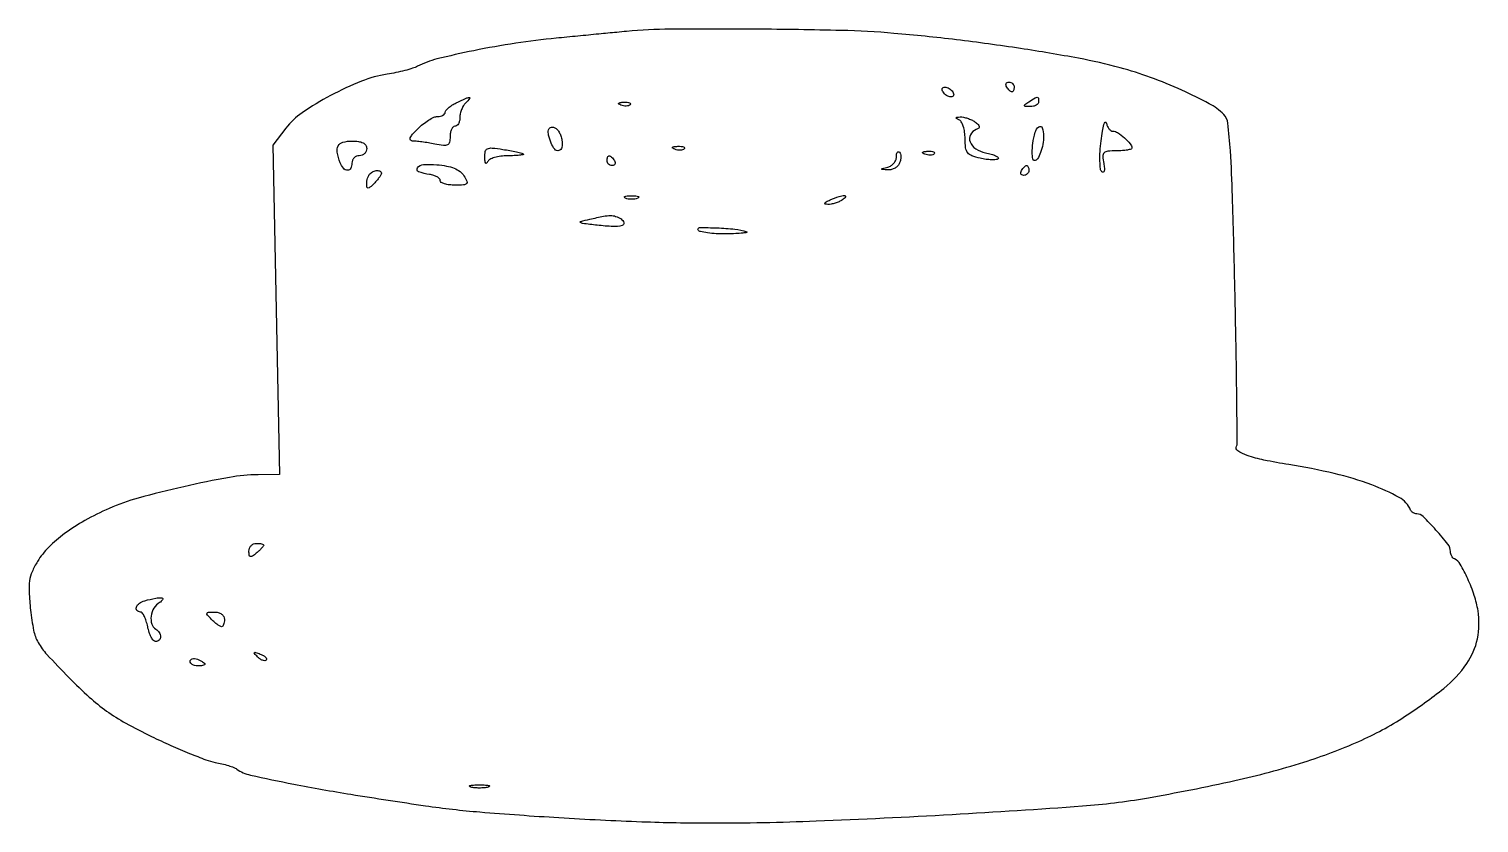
# Model space of a CAD drawing. Extents: x 0 to 296, y 0 to 162.
import ezdxf

# ---------------------------------------------------------------- set-up
doc = ezdxf.new("R2010")
doc.units = 0

msp = doc.modelspace()

# ---------------------------------------------------------------- linework, layer by layer
for points in [[(122, 161.345673, 0.000173), (120.002109, 161.154175, 0.000032), (116.334037, 160.801071, 0.000035), (112.046094, 160.387717, 0.000032), (107.626509, 159.961085, 0.013847), (99.398117, 158.935597, 0.01202), (90.839062, 157.41593, 0.010907), (83.318853, 155.721852, 0.058059), (79.381399, 154.242607, -0.041867), (78.371445, 153.825484, -0.0128), (76.783378, 153.364718, -0.012714), (74.971324, 152.937828, -0.013577), (73.179036, 152.613936, 0.057075), (67.948611, 151.190786, 0.027453), (61.635499, 148.260409, 0.026918), (55.852935, 144.768235, 0.080694), (52.511811, 141.604372), (49.8895, 138.166346), (50.54506, 104.583173), (51.20062, 71), (46.85031, 70.975, 0.043185), (41.027674, 70.437431, 0.010911), (31.699283, 68.544522, 0.011206), (22.404587, 66.226239, 0.037646), (16.5, 64.123606, 0.022453), (11.532796, 61.648638, 0.032437), (7.408814, 58.993607, 0.037264), (4.169775, 56.20194, 0.057909), (1.884301, 53.312795, 0.036749), (0.793637, 51.218384, 0.066385), (0.271055, 49.35962, 0.049399), (0.173575, 47.082232, 0.012687), (0.47314, 43.406219, 0.021724), (1.099729, 39.263875, 0.081239), (2.013672, 36.803673, 0.05734), (3.807332, 34.355814, 0.007251), (8.334477, 29.606212, 0.014876), (12.443085, 25.660937, 0.029137), (15.977323, 22.819774, 0.028512), (19.868078, 20.370447, 0.013619), (25.118159, 17.65318, 0.00757), (29.048486, 15.825727, 0.008365), (32.9044, 14.180193, 0.007865), (36.237438, 12.88399, 0.041909), (38.118159, 12.360655, -0.013535), (39.4862, 12.062345, -0.014642), (40.800334, 11.697167, -0.014261), (41.905162, 11.320157, -0.065927), (42.5, 11.003617, 0.101129), (45.281616, 9.764351, 0.006342), (54.12208, 7.927472, 0.008036), (65.789633, 5.851183, 0.003729), (81, 3.512178, 0.015807), (92.066968, 2.250517, 0.005393), (108.193813, 1.101706, 0.005528), (125.084628, 0.268725, 0.009555), (139.144735, 0, 0.009732), (160.614056, 0.417936, 0.004569), (188.354232, 1.752308, 0.003753), (214.908238, 3.472963, 0.025281), (228, 5.088299, 0.011023), (246.01516, 8.65325, 0.022015), (260.044398, 12.406807, 0.02748), (271.283954, 16.642505, 0.039824), (280.614002, 21.678511, 0.025705), (288.586749, 27.442282, 0.071956), (293.273742, 32.475622, 0.100974), (295.445485, 37.543576, 0.090786), (295.574217, 43.261241, 0.040113), (294.813814, 46.385456, 0.027297), (293.478353, 49.793026, 0.023658), (291.959005, 52.744482, 0.158781), (290.75, 53.833333, -0.108929), (290.460726, 54.046571, -0.059924), (290.211702, 54.411458, -0.055476), (290.037681, 54.86237, -0.058156), (289.970687, 55.333333, 0.161859), (289.441586, 56.800755, 0.015975), (286.995156, 59.711532, 0.014685), (284.363931, 62.478527, 0.197815), (283.09743, 63, -0.076595), (282.716694, 63.058669, -0.062725), (282.342162, 63.230923, -0.064114), (282.030142, 63.485525, -0.089562), (281.833333, 63.786122, 0.169311), (279.507166, 66.351764, 0.035482), (273.907756, 68.905811, 0.031221), (266.277907, 71.220777, 0.018823), (257, 73.048601, -0.011476), (251.934928, 73.969381, -0.033894), (248.528177, 74.914207, -0.056898), (246.572852, 75.863505, -0.398462), (246.336883, 76.800173, 0.131061), (246.490233, 77.398406, 0.000282), (246.392639, 86.903388, 0.00189), (246.236032, 97.620236, 0.00117), (245.974959, 110.211361, 0.001541), (245.515352, 127.781314, 0.009116), (245.078855, 136.970422, 0.011394), (244.57498, 142.650102, 0.170146), (243.724395, 144.418463, 0.0735), (240.767976, 146.613508, 0.017109), (235.205875, 149.353426, 0.017996), (228.793865, 151.970485, 0.021847), (222.60809, 153.937216, 0.020331), (214.131541, 155.863865, 0.007975), (202.308602, 157.855506, 0.007766), (189.215923, 159.639251, 0.008577), (176.5, 160.950049, 0.015604), (165.743501, 161.535371, 0.003975), (148.279376, 161.800987, 0.003584), (130.92579, 161.802573, 0.022038)], [(201, 150, -0.042167), (200.967655, 149.617151, -0.061769), (200.870461, 149.29375, -0.081139), (200.727648, 149.07446, -0.210953), (200.559017, 149, -0.151918), (200.34829, 149.065539, -0.038439), (200.066025, 149.29375, -0.035638), (199.768994, 149.617226, -0.029505), (199.5, 150, -0.082592), (199.343488, 150.3821, -0.161196), (199.3746, 150.70625, -0.182303), (199.586039, 150.921712, -0.108972), (199.940983, 151, -0.093332), (200.345238, 150.923877, -0.09642), (200.688914, 150.70625, -0.099167), (200.918938, 150.381556, -0.105053)], [(89.2, 146.8, 0.062206), (88.740359, 146.209158, 0.039117), (88.3525, 145.42375, 0.038823), (88.08791, 144.577103, 0.056383), (88, 143.8, -0.053595), (87.925973, 143.111367, -0.073362), (87.70625, 142.52875, -0.093122), (87.381591, 142.137625, -0.17482), (87, 142, 0.200634), (86.617892, 141.840241, 0.084936), (86.29375, 141.375781, 0.064982), (86.073519, 140.688406, 0.0451), (86, 139.875, -0.056187), (85.873356, 138.751572, -0.22855), (85.455882, 138.228824, -0.143067), (84.631815, 138.093031, -0.019129), (82.875, 138.375, 0.007736), (81.574395, 138.614256, 0.007452), (80.25071, 138.816406, 0.007401), (79.079439, 138.959827, 0.026767), (78.329545, 139, -0.245269), (77.940095, 139.203268, -0.259699), (77.897045, 139.63, -0.076911), (78.374335, 140.389344, -0.017683), (79.409091, 141.5, -0.028052), (80.479735, 142.456807, -0.029931), (81.628693, 143.265625, -0.03135), (82.692819, 143.834386, -0.107455), (83.454545, 144, 0.052853), (84.045824, 144.062677, 0.072684), (84.546023, 144.248861, 0.092557), (84.881952, 144.523881, 0.176854), (85, 144.847186, -0.177225), (85.145453, 145.244659, -0.03992), (85.660938, 145.764269, -0.036638), (86.388599, 146.30192, -0.02844), (87.25, 146.779505, -0.004593), (89.267303, 147.729674, -0.105512), (89.886152, 147.868552, -0.639268), (89.985077, 147.660435, -0.022886)], [(188.5, 149, -0.076764), (188.661825, 148.617617, -0.154201), (188.642737, 148.29375, -0.186277), (188.449529, 148.079239, -0.117858), (188.118034, 148, -0.085235), (187.689814, 148.073533, -0.053414), (187.230237, 148.29375, -0.051777), (186.810561, 148.617474, -0.064269), (186.5, 149, -0.076764), (186.338175, 149.382383, -0.154201), (186.357263, 149.70625, -0.186277), (186.550471, 149.920761, -0.117858), (186.881966, 150, -0.085235), (187.310186, 149.926467, -0.053414), (187.769763, 149.70625, -0.051777), (188.189439, 149.382526, -0.064269)], [(206, 147, -0.17131), (205.865757, 146.619685, -0.095191), (205.485938, 146.298248, -0.075283), (204.919445, 146.083567, -0.055234), (204.25, 146.015313, -0.011938), (203.271084, 146.047261, -0.327416), (203.083458, 146.201904, -0.309569), (203.169589, 146.436556, -0.011213), (204, 147, -0.007234), (205.26282, 147.790433, -0.137048), (205.707705, 147.914708, -0.364836), (205.938046, 147.720828, -0.042895)], [(122.729167, 146.395833, -0.126455), (122.402231, 146.202593, -0.060344), (121.916927, 146.123424, -0.05415), (121.359369, 146.160852, -0.051402), (120.8125, 146.316886, -0.054073), (120.395823, 146.538436, -0.470617), (120.37858, 146.720685, -0.168741), (120.670344, 146.862007, -0.018894), (121.416667, 146.921053, -0.028489), (122.112848, 146.910055, -0.077125), (122.592839, 146.799335, -0.208169), (122.77538, 146.614691, -0.296942)], [(193, 142.908556, -0.02856), (193.686265, 142.36189, -0.172412), (193.901057, 141.968314, -0.274217), (193.771084, 141.64021, -0.068328), (193.25, 141.340536, 0.179437), (192.094326, 140.284116, 0.218225), (192.028354, 138.832892, 0.152671), (193.180479, 137.429207, 0.096072), (195.159722, 136.618056, -0.020323), (196.33111, 136.333835, -0.041113), (197.218488, 135.998956, -0.068218), (197.72172, 135.669786, -0.434842), (197.731228, 135.397895, -0.177004), (197.32349, 135.208415, -0.027068), (196.413546, 135.180636, -0.027459), (195.290721, 135.268968, -0.020701), (194.071506, 135.484295, -0.035695), (192.389806, 135.981675, -0.140528), (191.530633, 136.6189, -0.133302), (191.114923, 137.63491, -0.030844), (191, 139.496122, 0.034946), (190.908018, 140.810564, 0.043741), (190.632812, 142.001191, 0.049764), (190.231074, 142.915422, 0.17006), (189.75, 143.337719, -0.022294), (189.229136, 143.575406, -0.397304), (189.172616, 143.734303, -0.269025), (189.3408, 143.857078, -0.015646), (190, 143.90574, -0.059061), (190.68287, 143.854026, -0.031844), (191.5, 143.639066, -0.03123), (192.315782, 143.310064, -0.042467)], [(207, 140.081787, -0.043585), (206.845562, 138.313451, -0.046191), (206.387037, 136.634123, -0.050754), (205.758948, 135.367302, -0.257765), (205.093812, 135, -0.353299), (204.847406, 135.198942, -0.032887), (204.724966, 136.028125, -0.030888), (204.703384, 137.158114, -0.018392), (204.810207, 138.5, -0.040897), (205.267116, 140.777774, -0.167931), (206.064915, 141.913259, -0.506219), (206.737832, 141.696476, -0.080654)], [(221.144753, 141, -0.149692), (222.102431, 140.706715, -0.033145), (223.472788, 139.64181, -0.032048), (224.683598, 138.417456, -0.180875), (225, 137.571429, -0.331408), (224.833668, 137.348043, -0.027355), (224.084505, 137.167857, -0.028093), (223.078108, 137.041229, -0.01725), (221.883423, 137, 0.021611), (220.089148, 136.92241, 0.174146), (219.351277, 136.582876, 0.214605), (219.082274, 135.893214, 0.03451), (219.259245, 134.424177, -0.02364), (219.393434, 133.482936, -0.075626), (219.357648, 132.851629, -0.267201), (219.167376, 132.638927, -0.283282), (218.89677, 132.70323, -0.171667), (218.598617, 133.327808, -0.019483), (218.493139, 134.914077, -0.021767), (218.524634, 136.871308, -0.016069), (218.72317, 139.029053, -0.009739), (219.010612, 141.020238, -0.028203), (219.313333, 142.378847, -0.12682), (219.565696, 142.811624, -0.596856), (219.775548, 142.75, 0.051624), (219.991539, 142.080604, 0.062241), (220.330831, 141.514062, 0.073595), (220.735432, 141.129545, 0.154468)], [(69, 137.5, -0.099038), (68.885486, 136.927543, -0.097945), (68.559375, 136.440625, -0.097945), (68.072457, 136.114514, -0.099038), (67.5, 136, 0.099038), (66.927543, 135.885486, 0.097945), (66.440625, 135.559375, 0.097945), (66.114514, 135.072457, 0.099038), (66, 134.5, -0.116674), (65.748159, 133.43544, -0.293075), (65.092247, 133.045809, -0.214452), (64.26825, 133.450644, -0.081484), (63.606989, 134.581787, -0.043039), (62.994655, 136.708186, -0.174424), (63.194301, 138.020133, -0.208241), (64.145224, 138.763944, -0.063379), (66, 139, -0.033607), (67.322075, 138.911037, -0.082504), (68.25, 138.625, -0.12651), (68.797909, 138.148955, -0.152103)], [(108.819551, 139.171672, -0.08144), (108.795559, 137.711111, -0.290616), (108.190579, 137.054636, -0.292475), (107.343195, 137.324704, -0.081878), (106.606989, 138.581787, -0.029117), (106.088007, 140.212102, -0.112952), (106.061652, 141.265179, -0.264136), (106.481544, 141.747409, -0.1655), (107.25, 141.755005, -0.121324), (107.752213, 141.440417, -0.055997), (108.226681, 140.826341, -0.050767), (108.604604, 140.032905, -0.049283)], [(100.916667, 136.358459, -0.62428), (100.8801, 136.218645, -0.02153), (100.158333, 136.105297, -0.018778), (99.096356, 136.025323, -0.009403), (97.75, 136, 0.032562), (96.341247, 135.90816, 0.041665), (95.071107, 135.632812, 0.047058), (94.097455, 135.231665, 0.177431), (93.662281, 134.75, -0.123798), (93.465631, 134.480215, -0.455177), (93.282867, 134.509657, -0.109165), (93.140111, 134.914115, -0.021442), (93.078947, 135.687129, -0.05944), (93.17776, 136.879829, -0.243775), (93.619631, 137.426675, -0.128627), (94.550161, 137.574078, -0.01359), (96.75, 137.295588, -0.007112), (98.216862, 137.047823, -0.009919), (99.520833, 136.781605, -0.006716), (100.597908, 136.524112, -0.116105)], [(119.5, 135, -0.082592), (119.656512, 134.6179, -0.161196), (119.6254, 134.29375, -0.182303), (119.413961, 134.078288, -0.108972), (119.059017, 134, -0.093332), (118.654762, 134.076123, -0.09642), (118.311086, 134.29375, -0.099167), (118.081062, 134.618444, -0.105053), (118, 135, -0.042167), (118.032345, 135.382849, -0.061769), (118.129539, 135.70625, -0.081139), (118.272352, 135.92554, -0.210953), (118.440983, 136, -0.151918), (118.65171, 135.934461, -0.038439), (118.933975, 135.70625, -0.035638), (119.231006, 135.382774, -0.029505)], [(133.729167, 137.395833, -0.126455), (133.402231, 137.202593, -0.060344), (132.916927, 137.123424, -0.05415), (132.359369, 137.160852, -0.051402), (131.8125, 137.316886, -0.054073), (131.395823, 137.538436, -0.470617), (131.37858, 137.720685, -0.168741), (131.670344, 137.862007, -0.018894), (132.416667, 137.921053, -0.028489), (133.112848, 137.910055, -0.077125), (133.592839, 137.799335, -0.208169), (133.77538, 137.614691, -0.296942)], [(177.654923, 134.543128, -0.0944), (177.294962, 133.962097, -0.071762), (176.713433, 133.487369, -0.07012), (176.006607, 133.187412, -0.08177), (175.281385, 133.116001, -0.002269), (174.107901, 133.197767, -0.376975), (174.024595, 133.282707, -0.354061), (174.096789, 133.382583, -0.00218), (175.25, 133.689326, 0.079739), (175.918737, 133.983765, 0.07274), (176.485938, 134.480354, 0.075774), (176.8683, 135.096795, 0.101328), (177, 135.739991, -0.037522), (177.042846, 136.310139, -0.105739), (177.183164, 136.682125, -0.24304), (177.389044, 136.800703, -0.210822), (177.623539, 136.709795, -0.137182), (177.820342, 136.360206, -0.056457), (177.889968, 135.816127, -0.050128), (177.835296, 135.179648, -0.045168)], [(184.729167, 136.395833, -0.126455), (184.402231, 136.202593, -0.060344), (183.916927, 136.123424, -0.05415), (183.359369, 136.160852, -0.051402), (182.8125, 136.316886, -0.054073), (182.395823, 136.538436, -0.470617), (182.37858, 136.720685, -0.168741), (182.670344, 136.862007, -0.018894), (183.416667, 136.921053, -0.028489), (184.112848, 136.910055, -0.077125), (184.592839, 136.799335, -0.208169), (184.77538, 136.614691, -0.296942)], [(88.821526, 131.914175, -0.031534), (89.418762, 130.808358, -0.306716), (89.336727, 130.309727, -0.191751), (88.772012, 130.048259, -0.01368), (87.008474, 130, -0.029298), (85.855834, 130.067597, -0.045729), (84.883739, 130.273319, -0.05761), (84.205222, 130.572297, -0.2662), (84, 130.930449, 0.197525), (83.843892, 131.310192, 0.067215), (83.362071, 131.681447, 0.0544), (82.659628, 131.989751, 0.03972), (81.828328, 132.180449, -0.050685), (79.591074, 132.745476, -0.502336), (79.353632, 133.537969, -0.220409), (80.562976, 134.193914, -0.035633), (83.310585, 134.171577, -0.027415), (85.291451, 133.904173, -0.049985), (86.854228, 133.439716, -0.062845), (88.02552, 132.777917, -0.093452)], [(204, 133, -0.105053), (203.918938, 132.618444, -0.099167), (203.688914, 132.29375, -0.09642), (203.345238, 132.076123, -0.093332), (202.940983, 132, -0.108972), (202.586039, 132.078288, -0.182303), (202.3746, 132.29375, -0.161196), (202.343488, 132.6179, -0.082592), (202.5, 133, -0.029505), (202.768994, 133.382774, -0.035638), (203.066025, 133.70625, -0.038439), (203.34829, 133.934461, -0.151918), (203.559017, 134, -0.210953), (203.727648, 133.92554, -0.081139), (203.870461, 133.70625, -0.061769), (203.967655, 133.382849, -0.042167)], [(72, 132.428571, -0.136573), (71.914185, 132.120258, -0.020956), (71.559375, 131.584375, -0.0221), (71.074343, 130.973333, -0.017569), (70.5, 130.357143, -0.013004), (69.670373, 129.569583, -0.169079), (69.283898, 129.406914, -0.380616), (69.061251, 129.58113, -0.044896), (69, 130.261905, -0.041824), (69.049166, 130.848654, -0.036059), (69.195833, 131.449851, -0.037689), (69.410799, 131.97774, -0.081012), (69.666667, 132.333333, -0.092993), (70.343055, 132.796021, -0.093698), (71.139347, 132.980489, -0.134464), (71.755088, 132.838568, -0.275934)], [(124.25, 127.337719, -0.057986), (123.679992, 127.181385, -0.037979), (123, 127.12966, -0.037979), (122.320008, 127.181385, -0.057986), (121.75, 127.337719, -0.174857), (121.540618, 127.525001, -0.447206), (121.601562, 127.693942, -0.078554), (122.10856, 127.810911, -0.017491), (123, 127.842105, -0.017491), (123.89144, 127.810911, -0.078554), (124.398438, 127.693942, -0.447206), (124.459382, 127.525001, -0.174857)], [(166, 127, -0.040566), (165.315929, 126.632796, -0.028934), (164.5, 126.331527, -0.029384), (163.682866, 126.134067, -0.053798), (163, 126.085598, -0.051935), (162.464625, 126.161267, -0.491407), (162.384577, 126.343886, -0.152377), (162.658129, 126.608071, -0.014925), (163.5, 127, -0.019739), (165.313446, 127.695838, -0.081911), (166.466394, 127.885992, -0.608383), (166.618131, 127.592871, -0.095694)], [(120.856763, 123.109687, -0.192956), (121.415199, 122.33533, -0.410644), (121.072665, 121.758334, -0.07685), (119.224005, 121.568434, -0.016455), (116, 121.839698, -0.001957), (113.03056, 122.200041, -0.141056), (112.581855, 122.392366, -0.613864), (112.62839, 122.604947, -0.006419), (114.5, 123.065643, -0.007242), (117.301789, 123.674639, -0.048192), (118.721615, 123.821742, -0.087599), (119.755742, 123.646544, -0.055609)], [(146.5, 120.496166, -0.761837), (146.492223, 120.360971, -0.028019), (145.681399, 120.234071, -0.014643), (144.235334, 120.132767, -0.006362), (142.309017, 120.078947, -0.015858), (140.281147, 120.112422, -0.022454), (138.48401, 120.280256, -0.019633), (137.054931, 120.536291, -0.202887), (136.577183, 120.875115, -0.585363), (136.843986, 121.357059, -0.011049), (140.406635, 121.299786, -0.017528), (144.079762, 121.030347, -0.054532)], [(48, 56.622445, -0.172217), (47.925448, 56.412416, -0.016008), (47.559375, 55.99011, -0.019119), (47.074554, 55.504355, -0.013852), (46.5, 55, -0.020633), (45.689039, 54.381629, -0.217533), (45.28931, 54.308142, -0.304492), (45.057736, 54.565314, -0.035496), (45, 55.377555, -0.091307), (45.114059, 55.996941, -0.095788), (45.440625, 56.523407, -0.099536), (45.927707, 56.875699, -0.107348), (46.5, 57, -0.023761), (47.07485, 56.972666, -0.037907), (47.559375, 56.889093, -0.044235), (47.90557, 56.768578, -0.294983)], [(26.75, 44.919901, 0.128413), (25.628236, 43.803861, 0.099078), (25.058696, 42.167908, 0.108378), (25.18509, 40.559216, 0.182719), (26, 39.5, -0.108818), (26.71724, 38.804019, -0.149514), (26.969925, 37.947349, -0.204788), (26.675294, 37.276793, -0.190458), (25.975, 37, -0.220324), (25.539713, 37.201594, -0.05178), (25.074844, 37.88125, -0.043853), (24.654704, 38.851164, -0.030942), (24.35, 40, 0.026378), (24.056411, 41.149121, 0.038538), (23.669219, 42.11875, 0.04364), (23.251631, 42.808829, 0.239262), (22.875, 43, -0.211538), (22.172558, 43.311108, -0.281859), (22.045448, 43.981162, -0.145695), (22.66765, 44.797347, -0.093896), (23.75, 45.310674, -0.015271), (25.99484, 45.82463, -0.081192), (27.249286, 45.865415, -0.566355), (27.402153, 45.514313, -0.106247)], [(40, 41.5, -0.036265), (39.958278, 40.925524, -0.0548), (39.832143, 40.440625, -0.071771), (39.647571, 40.108534, -0.234203), (39.428571, 40, -0.136573), (39.120258, 40.085815, -0.020956), (38.584375, 40.440625, -0.0221), (37.973333, 40.925657, -0.017569), (37.357143, 41.5, -0.014708), (36.518457, 42.389535, -0.279599), (36.452381, 42.75, -0.293958), (36.740721, 42.962452, -0.015801), (37.928571, 43, -0.067581), (38.736782, 42.89026, -0.089445), (39.404762, 42.568966, -0.105152), (39.843234, 42.083441, -0.132005)], [(36, 32.393011, -0.289661), (35.903916, 32.241071, -0.046727), (35.559375, 32.115447, -0.039339), (35.074824, 32.028469, -0.024748), (34.5, 32, -0.062722), (33.926468, 32.07223, -0.08088), (33.440625, 32.284531, -0.098158), (33.115494, 32.599211, -0.152681), (33, 32.968615, -0.184534), (33.122486, 33.289193, -0.147206), (33.440625, 33.483616, -0.100118), (33.925634, 33.511135, -0.055937), (34.5, 33.361626, -0.02136), (35.074558, 33.112506, -0.030395), (35.559375, 32.839659, -0.030693), (35.912889, 32.579329, -0.222225)], [(48.526461, 33.193128, -0.20742), (48.220211, 33.072099, -0.082976), (47.768815, 33.162781, -0.063152), (47.246577, 33.441312, -0.043285), (46.733333, 33.875912, -0.011214), (46.106486, 34.536448, -0.400052), (46.111181, 34.729672, -0.286372), (46.336218, 34.78179, -0.008399), (47.293128, 34.435707, -0.036269), (47.940734, 34.133723, -0.070189), (48.395085, 33.789051, -0.120343), (48.59249, 33.461316, -0.278911)], [(93.75, 7.310674, -0.039571), (92.952734, 7.168469, -0.024357), (92, 7.122029, -0.024357), (91.047266, 7.168469, -0.039571), (90.25, 7.310674, -0.161593), (89.99086, 7.478988, -0.542911), (90.042187, 7.633659, -0.052887), (90.748017, 7.740287, -0.011065), (92, 7.767997, -0.011065), (93.251983, 7.740287, -0.052887), (93.957813, 7.633659, -0.542911), (94.00914, 7.478988, -0.161593)]]:
    msp.add_lwpolyline(points, format="xyb", close=True)

doc.saveas('drawing.dxf')
